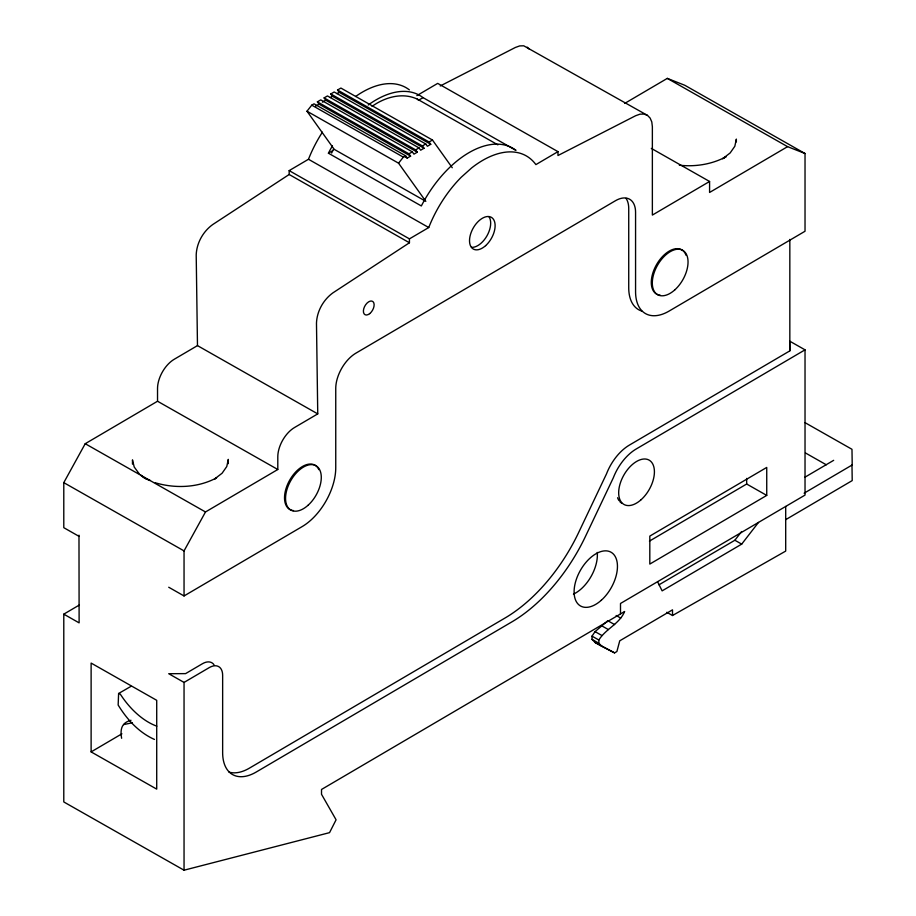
<?xml version="1.0" encoding="UTF-8"?>
<svg xmlns="http://www.w3.org/2000/svg" width="916" height="916" viewBox="0 0 916 916"><rect width="100%" height="100%" fill="white"/><g stroke="black" fill="none" stroke-linecap="round" stroke-linejoin="round"><path stroke-width="1.37" d="M331.638 153.064L333.561 148.976M130.988 686.347L118.611 693.492L118.153 705.022C126.912 719.369 138.854 732.502 154.438 739.43M79.119 536.398L63.788 527.685L63.788 482.64L85.222 443.71L157.529 401.242L157.529 388.567A23.862 13.66 -60.4 0 1 174.258 359.255L197.478 345.618L317.749 413.883L294.528 427.52A23.862 13.66 -60.4 0 0 277.8 456.821L277.8 469.496L205.493 511.964L184.047 550.905L184.047 595.95L168.716 587.236M666.802 612.289L672.504 615.518L672.504 609.838L619.743 640.822L616.892 651.528L614.59 652.879L602.03 646.433L598.858 643.238L598.858 640.021C605.602 628.891 619.456 623.945 624.643 611.51L321.516 789.466L321.516 794.287L336.08 819.797L329.542 832.644L184.047 870.2L63.788 801.947L63.788 614.155L79.36 605.018M602.03 646.433L595.194 642.551L592.022 639.368L592.022 636.139L595.068 631.628L607.789 620.716L614.625 624.586M658.97 584.82L734.872 540.245L741.582 531.566M657.573 581.694L662.131 590.866L741.697 544.127L758.494 522.418M306.986 111.214L398.563 163.185L425.814 201.337L334.237 149.365L306.986 111.214L311.761 105.157L314.028 103.829L405.593 155.8L407.231 158.09L410.597 156.121L408.948 153.831L317.383 101.859L320.737 99.89L412.315 151.85L413.952 154.151L417.307 152.171L415.669 149.881L324.104 97.909L327.459 95.94L419.024 147.911L420.673 150.201L424.028 148.232L422.39 145.93L330.813 93.97L334.18 91.989L425.745 143.961L427.383 146.262L430.749 144.281L429.1 141.991L337.535 90.02L340.901 88.051L432.466 140.022L452.264 167.743M398.563 163.185L403.326 157.128L405.593 155.8M130.977 720.285C121.381 722.735 120.053 729.491 121.622 738.285M372.045 106.371C384.926 97.233 402.342 92.058 417.33 99.134L497.88 144.854M322.398 132.19A88.921 50.895 -60.4 0 0 308.474 159.269L289.17 170.616L289.17 174.498L212.649 224.603C203.054 231.553 196.654 242.992 196.207 254.877L197.478 345.618M416.849 95.63L437.699 83.379L557.97 151.644L535.894 164.605A88.921 50.895 -60.4 0 0 471.625 167.937L461.252 177.223A88.921 50.895 -60.4 0 0 428.745 227.534L409.441 238.87L409.441 242.763L332.92 292.857C323.325 299.807 316.925 311.257 316.478 323.13L317.749 413.883M315.665 106.13L319.02 104.149L410.597 156.121M322.386 102.18L325.741 100.21L417.307 152.171M330.218 97.577L332.462 96.26L424.028 148.232M336.939 93.627L339.172 92.321L430.749 144.281M368.209 105.019A88.921 50.895 -60.4 0 1 423.032 97.623L515.971 150.373A88.921 50.895 -60.4 0 0 421.337 205.951L328.409 153.201L332.783 150.636M423.032 97.623L418.555 100.256L417.33 99.134M408.948 153.831L412.315 151.85M415.669 149.881L419.024 147.911M422.39 145.93L425.745 143.961M429.1 141.991L432.466 140.022M624.655 103.439L667.306 78.387L684.756 85.257L805.027 153.522L805.027 231.244L669.149 311.051A47.907 27.423 -60.4 0 1 635.567 291.654L635.567 212.398A28.751 16.454 -60.4 0 0 615.415 200.753L355.9 353.164A28.751 16.454 -60.4 0 0 335.748 388.476L335.748 467.733A47.907 27.423 -60.4 0 1 302.165 526.586L184.047 595.95M651.31 148.392L709.579 181.471L652.364 215.077L652.364 126.683L651.791 121.92L650.12 118.061L647.463 115.382L523.734 45.8L519.693 45.915L515.365 47.472L440.241 85.967M805.027 153.522L787.577 146.652L709.579 192.463L709.579 181.471M184.047 870.2L184.047 682.42L209.203 667.638A19.167 10.969 -60.4 0 1 222.645 675.401L222.645 752.643A47.907 27.423 -60.4 0 0 256.228 772.028L511.895 621.872A132.305 75.73 -60.4 0 0 585.484 536.398L613.331 477.774A37.59 21.515 -60.4 0 1 636.151 449.023L805.027 349.843L789.684 341.141L789.832 350.874L629.315 445.142A37.59 21.515 -60.4 0 0 606.495 473.893L578.649 532.517A132.305 75.73 -60.4 0 1 505.071 617.991L249.392 768.158A47.907 27.423 -60.4 0 1 228.943 772.073M91.119 751.899L91.119 663.081L156.716 700.316L156.716 789.123L91.119 751.899L121.908 733.808M649.433 541.116L746.666 484.014L746.666 478.415M766.738 495.407L649.81 564.073L649.81 536.1L766.738 467.423L766.738 495.407L746.666 484.014M804.866 477.247L833.675 460.324M804.111 493.197L852.212 464.95L851.983 449.298L804.946 422.608M785.607 519.716L852.212 480.591L851.983 464.95M672.504 615.518L785.699 551.089L785.699 506.445M118.611 693.492L120.271 694.122L122.561 697.511A62.483 36.697 60 0 0 156.785 726.159M123.649 724.59L132.328 722.758M679.328 165.201C695.278 166.998 711.835 164.365 726.056 156.773L722.61 158.731L730.144 152.961L734.827 146.262L736.35 139.095L736.35 141.923M155.354 482.801C175.425 488.72 197.971 487.816 216.623 477.831L214.55 479.011L222.084 473.24L226.767 466.542L228.29 459.374L228.29 463.668M647.463 115.382L644.005 114.053L639.963 114.179L635.635 115.725L557.97 155.525L557.97 151.644M595.194 642.551L614.59 652.879M667.306 78.387L787.577 146.652M404.757 156.693L407.231 158.09M311.761 105.157L403.326 157.128M308.474 159.269L428.745 227.534M805.473 452.973L826.289 464.778M289.17 170.616L409.441 238.87M289.17 174.498L409.441 242.763M734.872 540.245L741.697 544.127M616.147 615.495L620.705 618.082M601.503 625.685L608.338 629.555M595.068 631.628L601.904 635.509M592.022 636.139L598.858 640.021M592.022 639.368L598.858 643.238M157.529 401.242L277.8 469.496M85.222 443.71L205.493 511.964M63.788 482.64L184.047 550.905M63.788 614.155L79.119 622.869L78.982 535.162M184.047 682.42L168.716 673.707L185.582 673.626L202.367 663.768A19.167 10.969 -60.4 0 1 214.012 664.753M527.192 47.128L528.967 48.914M139.095 473.652L134.205 467L132.477 459.855L132.477 464.137M337.535 90.02L339.172 92.321M330.813 93.97L332.462 96.26M324.104 97.909L325.741 100.21M317.383 101.859L319.02 104.149M805.027 349.843L805.027 495.087L620.498 603.472L620.498 613.869M789.832 239.419L789.832 350.874M660.218 295.192A25.476 14.587 -60.4 0 1 657.825 262.503A25.476 14.587 -60.4 0 1 686.061 255.312M293.464 510.59A25.476 14.587 -60.4 0 1 290.612 478.599A25.476 14.587 -60.4 0 1 318.894 469.679M355.614 96.489A88.921 50.895 -60.4 0 1 409.36 89.871M328.409 153.201A88.921 50.895 -60.4 0 1 332.428 145.873M621.861 503.25A25.476 14.587 -60.4 0 1 619.857 501.647M619.021 500.605A25.476 14.587 -60.4 0 1 617.579 497.743M488.972 216.714A18.251 10.454 -60.4 0 1 486.934 235.893A18.251 10.454 -60.4 0 1 471.488 247.331M597.255 552.428A30.915 17.702 -60.4 0 1 573.439 594.152M641.864 311.096A47.907 27.423 -60.4 0 1 628.731 287.773L628.731 208.516A28.751 16.454 -60.4 0 0 626.029 198.36M149.995 480.465L145.072 478.358L140.721 475.198L144.762 478.186L149.995 480.465M369.663 313.65A7.671 4.385 -60.4 0 0 372.915 301.593A7.671 4.385 -60.4 0 0 363.732 308.784A7.671 4.385 -60.4 0 0 369.663 313.65M485.629 245.637A18.251 10.454 -60.4 0 0 491.365 217.332A18.251 10.454 -60.4 0 0 469.954 236.591A18.251 10.454 -60.4 0 0 485.629 245.637M641.166 499.667A25.476 14.587 -60.4 0 0 649.169 460.153A25.476 14.587 -60.4 0 0 619.285 487.026A25.476 14.587 -60.4 0 0 641.166 499.667M308.039 505.288A25.476 14.587 -60.4 0 0 316.043 465.775A25.476 14.587 -60.4 0 0 286.158 492.659A25.476 14.587 -60.4 0 0 308.039 505.288M674.794 289.891A25.476 14.587 -60.4 0 0 682.798 250.377A25.476 14.587 -60.4 0 0 652.913 277.25A25.476 14.587 -60.4 0 0 674.794 289.891M601.377 600.198A30.915 17.702 -60.4 0 0 611.098 552.256A30.915 17.702 -60.4 0 0 574.836 584.866A30.915 17.702 -60.4 0 0 601.377 600.198"/></g></svg>
